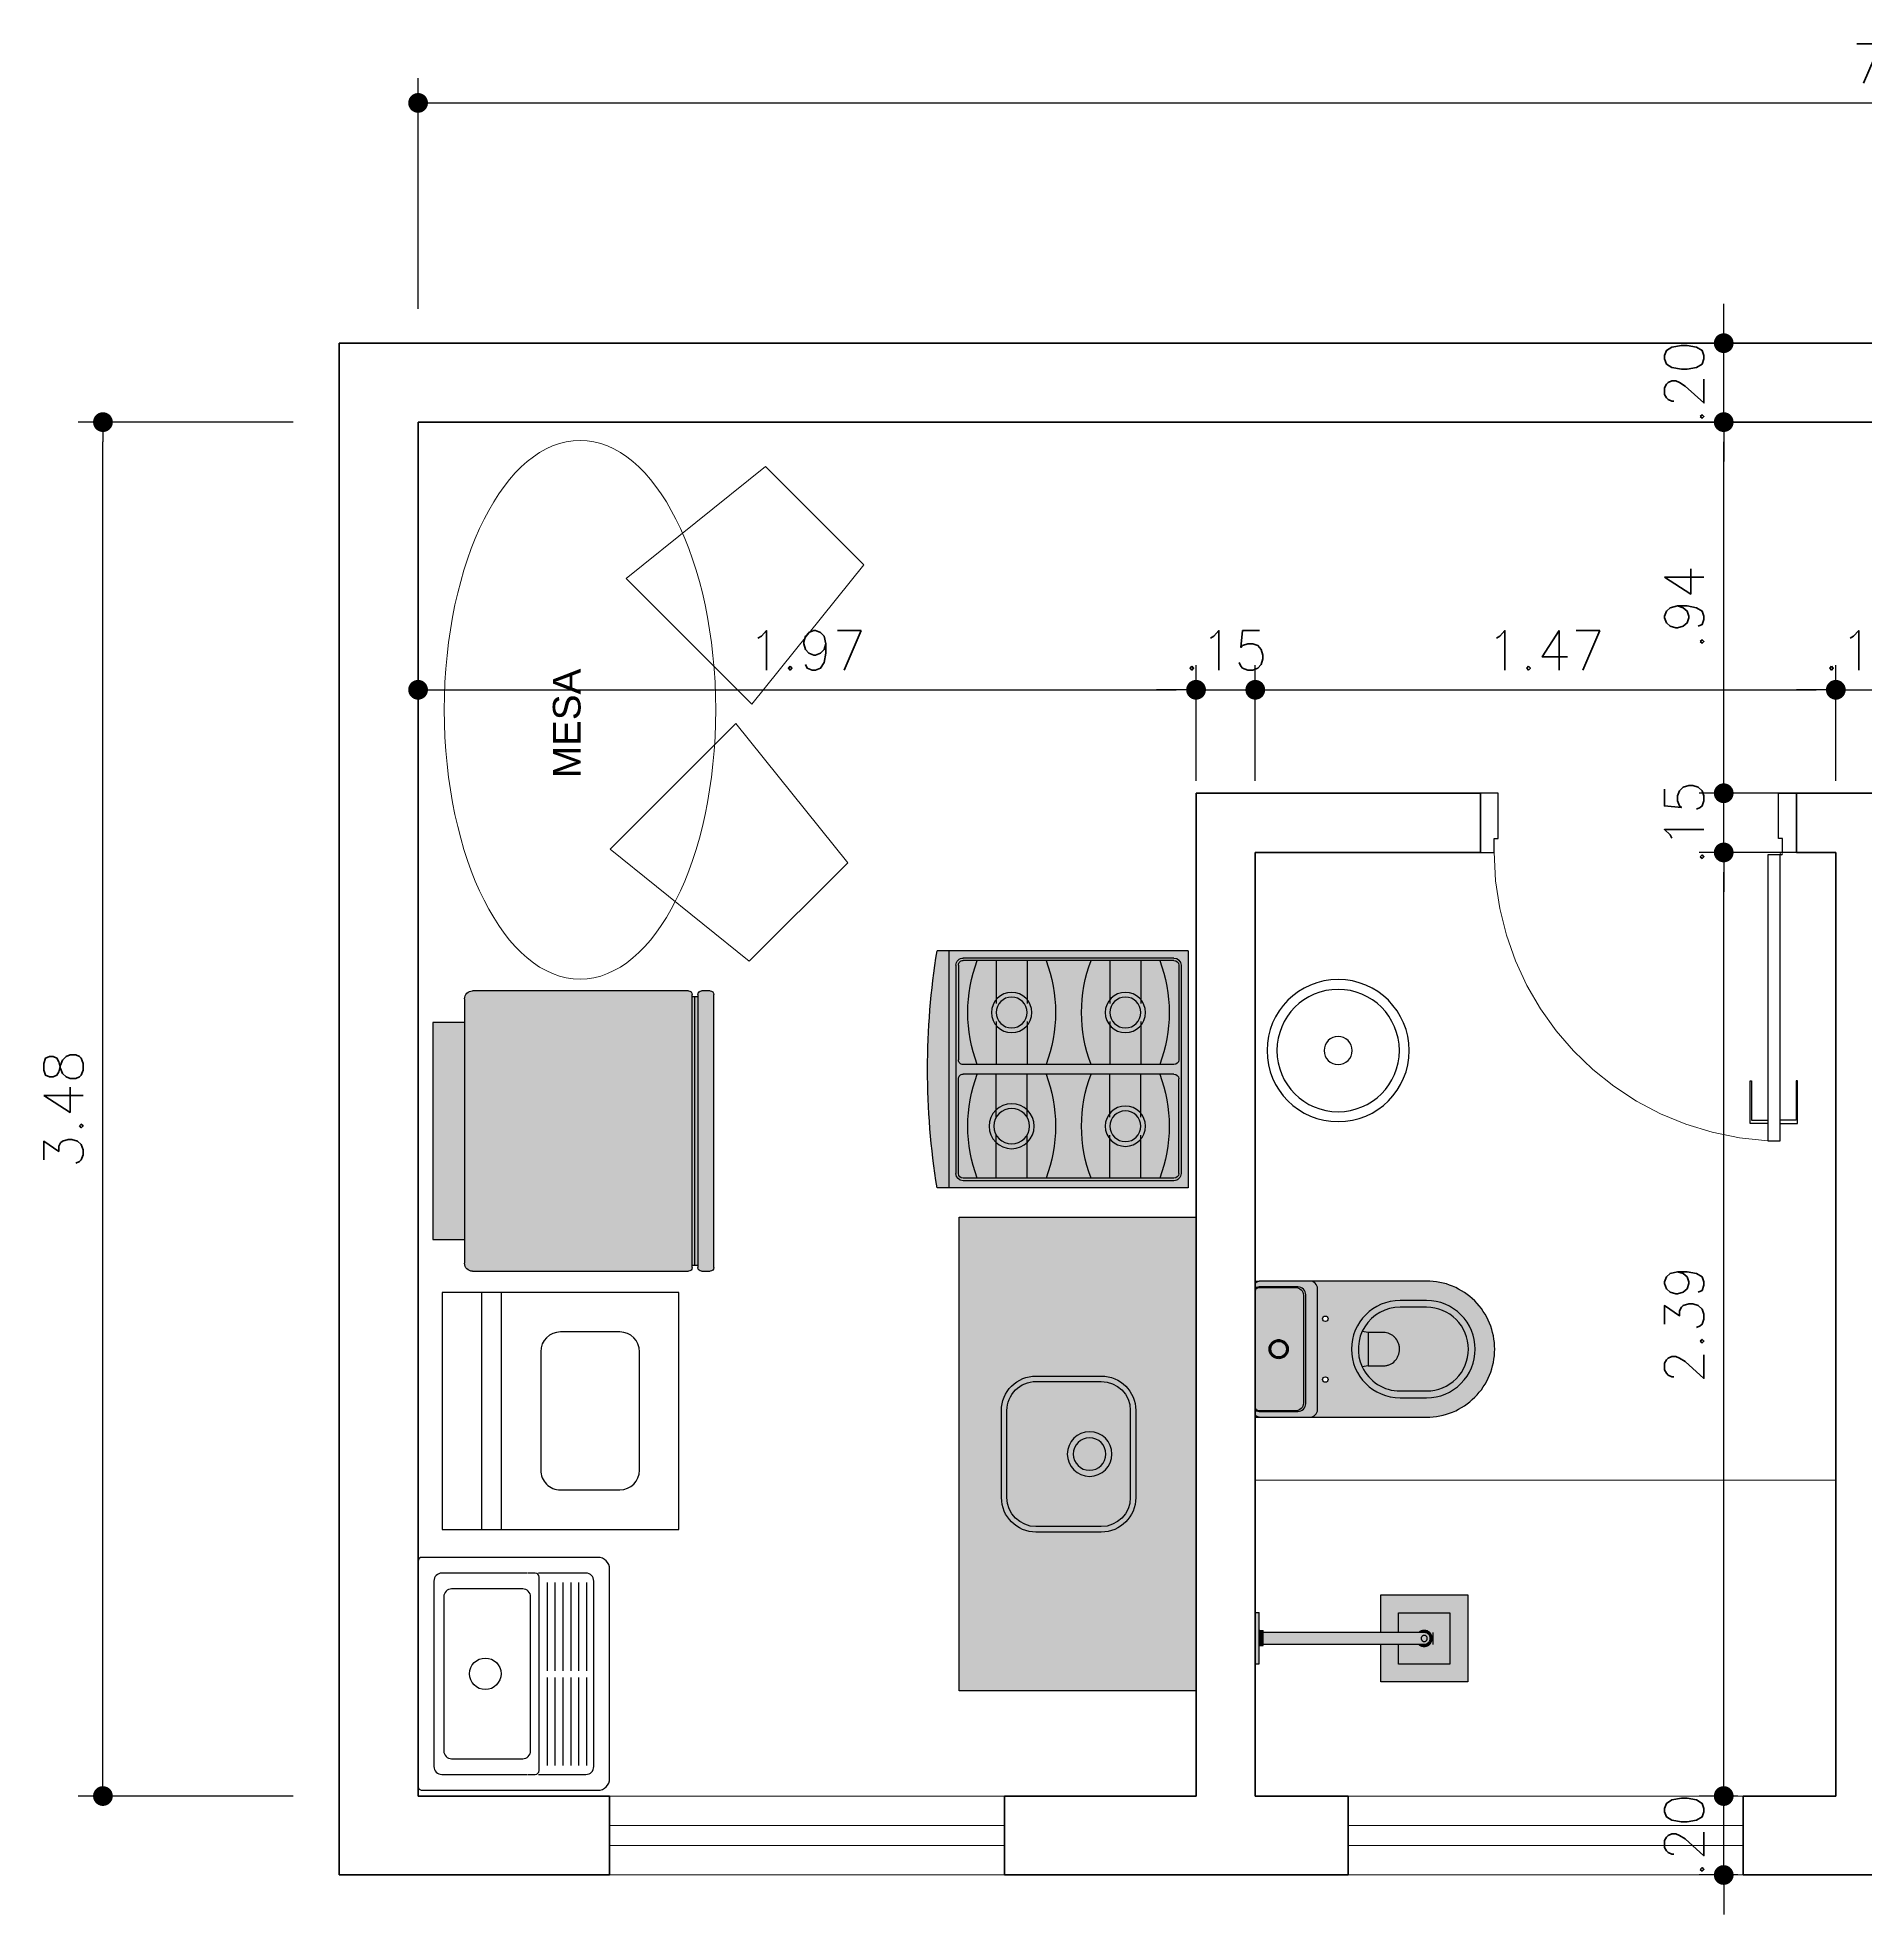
# Model space of a CAD drawing. Header units: millimetres. Extents: x -4763 to 645, y -25 to 217.
# Drawn here: x 47.031 to 51.66, y 49.26 to 54.014 of the extents above; entities that cross this region are included whole.
import ezdxf

# ---------------------------------------------------------------- set-up
doc = ezdxf.new("R2010")
doc.units = ezdxf.units.MM
doc.header["$LTSCALE"] = 0.5
doc.header["$PDMODE"] = 3
for name, pattern in [('CACHE', [0.24, 0.12, -0.12]), ('CONTINU', [0]), ('DASHED', [15, 12, -3]), ('HIDDEN2', [4.7625, 3.175, -1.5875])]:
    doc.linetypes.add(name, pattern=pattern)
for name, color, linetype, lineweight in [('A-TRACEJADO', 251, 'HIDDEN2', 18), ('AI-Hatch equip coz', 255, 'Continuous', 0), ('AI-Hatch equip san', 255, 'Continuous', 0), ('Alvenaria-alta', 5, 'Continuous', 50), ('Alvenaria-baixa', 3, 'Continuous', 20), ('ARQ cota externa', 1, 'Continuous', 15), ('ARQ Esquadria 2', 2, 'Continuous', 20), ('ARQ Mobiliario', 34, 'Continuous', 13)]:
    doc.layers.add(name, color=color, linetype=linetype, lineweight=lineweight)
for name, color, linetype in [('AI-Equip coz', 1, 'Continuous'), ('AI-Equip san', 1, 'Continuous'), ('AI-Hatch mob', 254, 'Continuous'), ('DETALHE', 2, 'Continuous'), ('PENA1', 1, 'Continuous')]:
    doc.layers.add(name, color=color, linetype=linetype)
doc.styles.add('arial 7', font='arial.ttf', dxfattribs={"height": 0.07})
doc.styles.add('RS50', font='romans.shx', dxfattribs={"height": 0.1})
doc.dimstyles.new('Cota 50', dxfattribs={"dimscale": 0.05, "dimtxt": 0.1, "dimasz": 1, "dimexe": 1.25, "dimexo": 0.625, "dimgap": 1, "dimtad": 1, "dimzin": 4, "dimdsep": 46, "dimtxsty": 'RS50', "dimblk": 'DOT', "dimcen": 0.1, "dimclrd": 256, "dimclre": 256, "dimclrt": 256, "dimadec": 0, "dimazin": 0, "dimtfac": 1, "dimtix": 1, "dimtmove": 0, "dimatfit": 3, "dimldrblk": 'DOT', "dimfxl": 1.25, "dimarcsym": 0})

# ---------------------------------------------------------------- blocks, each defined once
blk = doc.blocks.new('_Dot')
at = {"color": 0, "linetype": 'ByBlock', "lineweight": -2}
blk.add_line((-0.5, 0), (-1, 0), dxfattribs=at)
at = {"color": 0, "linetype": 'ByBlock', "const_width": 0.5}
blk.add_lwpolyline([(-0.25, 0, 1), (0.25, 0, 1)], format="xyb", close=True, dxfattribs=at)
blk = doc.blocks.new('*D278')
at = {"layer": 'ARQ cota externa', "lineweight": -2, "transparency": 16777216}
for p, q in [((47.6778, 53.0395), (47.134, 53.0395)), ((47.1965, 49.6095), (47.1965, 52.9895)), ((47.6778, 49.5595), (47.134, 49.5595))]:
    blk.add_line(p, q, dxfattribs=at)
at = {"layer": 'DEFPOINTS', "color": 0, "transparency": 16777216}
for p in [(47.1965, 53.0395), (47.709, 53.0395), (47.709, 49.5595)]:
    blk.add_point(p, dxfattribs=at)
at = {"layer": 'ARQ cota externa', "lineweight": -2, "transparency": 16777216, "xscale": 0.05, "yscale": 0.05, "zscale": 0.05}
for p, rotation in [((47.1965, 53.0395), 90), ((47.1965, 49.5595), 270)]:
    blk.add_blockref('_Dot', p, dxfattribs=dict(at, rotation=rotation))
at = {"layer": 'ARQ cota externa', "transparency": 16777216, "insert": (47.0965, 51.2995), "char_height": 0.1, "attachment_point": 5, "rotation": 90, "style": 'RS50'}
blk.add_mtext('3.48', dxfattribs=at)
blk = doc.blocks.new('*D279')
at = {"layer": 'ARQ cota externa', "lineweight": -2, "transparency": 16777216}
for p, q in [((47.9945, 53.3263), (47.9945, 53.9105)), ((55.5545, 53.3263), (55.5545, 53.9105)), ((48.0445, 53.848), (55.5045, 53.848))]:
    blk.add_line(p, q, dxfattribs=at)
at = {"layer": 'DEFPOINTS', "color": 0, "transparency": 16777216}
for p in [(55.5545, 53.848), (47.9945, 53.2951), (55.5545, 53.2951)]:
    blk.add_point(p, dxfattribs=at)
at = {"layer": 'ARQ cota externa', "lineweight": -2, "transparency": 16777216, "xscale": 0.05, "yscale": 0.05, "zscale": 0.05, "rotation": 180}
blk.add_blockref('_Dot', (47.9945, 53.848), dxfattribs=at)
at = {"layer": 'ARQ cota externa', "lineweight": -2, "transparency": 16777216, "xscale": 0.05, "yscale": 0.05, "zscale": 0.05}
blk.add_blockref('_Dot', (55.5545, 53.848), dxfattribs=at)
at = {"layer": 'ARQ cota externa', "transparency": 16777216, "insert": (51.7745, 53.948), "char_height": 0.1, "attachment_point": 5, "style": 'RS50'}
blk.add_mtext('7.56', dxfattribs=at)
blk = doc.blocks.new('*D286')
at = {"layer": 'ARQ cota externa', "lineweight": -2, "transparency": 16777216}
for p, q in [((47.9945, 52.2378), (47.9945, 52.424)), ((49.9645, 52.1308), (49.9645, 52.424)), ((48.0445, 52.3615), (49.9145, 52.3615))]:
    blk.add_line(p, q, dxfattribs=at)
at = {"layer": 'DEFPOINTS', "color": 0, "transparency": 16777216}
for p in [(49.9645, 52.3615), (47.9945, 52.2065), (49.9645, 52.0995)]:
    blk.add_point(p, dxfattribs=at)
at = {"layer": 'ARQ cota externa', "lineweight": -2, "transparency": 16777216, "xscale": 0.05, "yscale": 0.05, "zscale": 0.05, "rotation": 180}
blk.add_blockref('_Dot', (47.9945, 52.3615), dxfattribs=at)
at = {"layer": 'ARQ cota externa', "lineweight": -2, "transparency": 16777216, "xscale": 0.05, "yscale": 0.05, "zscale": 0.05}
blk.add_blockref('_Dot', (49.9645, 52.3615), dxfattribs=at)
at = {"layer": 'ARQ cota externa', "transparency": 16777216, "insert": (48.9795, 52.4615), "char_height": 0.1, "attachment_point": 5, "style": 'RS50'}
blk.add_mtext('1.97', dxfattribs=at)
blk = doc.blocks.new('*D287')
at = {"layer": 'ARQ cota externa', "lineweight": -2, "transparency": 16777216}
for p, q in [((49.9645, 52.1308), (49.9645, 52.424)), ((50.1145, 52.1308), (50.1145, 52.424)), ((49.9145, 52.3615), (49.8645, 52.3615)), ((49.9645, 52.3615), (50.1145, 52.3615)), ((50.1645, 52.3615), (50.2145, 52.3615))]:
    blk.add_line(p, q, dxfattribs=at)
at = {"layer": 'DEFPOINTS', "color": 0, "transparency": 16777216}
for p in [(50.1145, 52.3615), (49.9645, 52.0995), (50.1145, 52.0995)]:
    blk.add_point(p, dxfattribs=at)
at = {"layer": 'ARQ cota externa', "lineweight": -2, "transparency": 16777216, "xscale": 0.05, "yscale": 0.05, "zscale": 0.05}
blk.add_blockref('_Dot', (49.9645, 52.3615), dxfattribs=at)
at = {"layer": 'ARQ cota externa', "lineweight": -2, "transparency": 16777216, "xscale": 0.05, "yscale": 0.05, "zscale": 0.05, "rotation": 180}
blk.add_blockref('_Dot', (50.1145, 52.3615), dxfattribs=at)
at = {"layer": 'ARQ cota externa', "transparency": 16777216, "insert": (50.0395, 52.4615), "char_height": 0.1, "attachment_point": 5, "style": 'RS50'}
blk.add_mtext('.15', dxfattribs=at)
blk = doc.blocks.new('*D280')
at = {"layer": 'ARQ cota externa', "lineweight": -2, "transparency": 16777216}
for p, q in [((50.1145, 52.1308), (50.1145, 52.424)), ((51.5845, 52.1308), (51.5845, 52.424)), ((50.1645, 52.3615), (51.5345, 52.3615))]:
    blk.add_line(p, q, dxfattribs=at)
at = {"layer": 'DEFPOINTS', "color": 0, "transparency": 16777216}
for p in [(51.5845, 52.3615), (50.1145, 52.0995), (51.5845, 52.0995)]:
    blk.add_point(p, dxfattribs=at)
at = {"layer": 'ARQ cota externa', "lineweight": -2, "transparency": 16777216, "xscale": 0.05, "yscale": 0.05, "zscale": 0.05, "rotation": 180}
blk.add_blockref('_Dot', (50.1145, 52.3615), dxfattribs=at)
at = {"layer": 'ARQ cota externa', "lineweight": -2, "transparency": 16777216, "xscale": 0.05, "yscale": 0.05, "zscale": 0.05}
blk.add_blockref('_Dot', (51.5845, 52.3615), dxfattribs=at)
at = {"layer": 'ARQ cota externa', "transparency": 16777216, "insert": (50.8495, 52.4615), "char_height": 0.1, "attachment_point": 5, "style": 'RS50'}
blk.add_mtext('1.47', dxfattribs=at)
blk = doc.blocks.new('*D288')
at = {"layer": 'ARQ cota externa', "lineweight": -2, "transparency": 16777216}
for p, q in [((51.5845, 52.1308), (51.5845, 52.424)), ((51.7345, 52.1308), (51.7345, 52.424)), ((51.5345, 52.3615), (51.4845, 52.3615)), ((51.5845, 52.3615), (51.7345, 52.3615)), ((51.7845, 52.3615), (51.8345, 52.3615))]:
    blk.add_line(p, q, dxfattribs=at)
at = {"layer": 'DEFPOINTS', "color": 0, "transparency": 16777216}
for p in [(51.7345, 52.3615), (51.5845, 52.0995), (51.7345, 52.0995)]:
    blk.add_point(p, dxfattribs=at)
at = {"layer": 'ARQ cota externa', "lineweight": -2, "transparency": 16777216, "xscale": 0.05, "yscale": 0.05, "zscale": 0.05}
blk.add_blockref('_Dot', (51.5845, 52.3615), dxfattribs=at)
at = {"layer": 'ARQ cota externa', "lineweight": -2, "transparency": 16777216, "xscale": 0.05, "yscale": 0.05, "zscale": 0.05, "rotation": 180}
blk.add_blockref('_Dot', (51.7345, 52.3615), dxfattribs=at)
at = {"layer": 'ARQ cota externa', "transparency": 16777216, "insert": (51.6595, 52.4615), "char_height": 0.1, "attachment_point": 5, "style": 'RS50'}
blk.add_mtext('.15', dxfattribs=at)
blk = doc.blocks.new('*D281')
at = {"layer": 'ARQ cota externa', "lineweight": -2, "transparency": 16777216}
for p, q in [((51.3006, 49.6095), (51.3006, 49.6595)), ((51.3361, 49.5595), (51.2381, 49.5595)), ((51.3006, 49.3595), (51.3006, 49.5595)), ((51.3361, 49.3595), (51.2381, 49.3595)), ((51.3006, 49.3095), (51.3006, 49.2595))]:
    blk.add_line(p, q, dxfattribs=at)
at = {"layer": 'DEFPOINTS', "color": 0, "transparency": 16777216}
for p in [(51.3006, 49.5595), (51.3674, 49.5595), (51.3674, 49.3595)]:
    blk.add_point(p, dxfattribs=at)
at = {"layer": 'ARQ cota externa', "lineweight": -2, "transparency": 16777216, "xscale": 0.05, "yscale": 0.05, "zscale": 0.05}
for p, rotation in [((51.3006, 49.5595), 270), ((51.3006, 49.3595), 90)]:
    blk.add_blockref('_Dot', p, dxfattribs=dict(at, rotation=rotation))
at = {"layer": 'ARQ cota externa', "transparency": 16777216, "insert": (51.2006, 49.4595), "char_height": 0.1, "attachment_point": 5, "rotation": 90, "style": 'RS50'}
blk.add_mtext('.20', dxfattribs=at)
blk = doc.blocks.new('*D282')
at = {"layer": 'ARQ cota externa', "lineweight": -2, "transparency": 16777216}
for p, q in [((51.5533, 51.9495), (51.2381, 51.9495)), ((51.3006, 49.6095), (51.3006, 51.8995)), ((51.3361, 49.5595), (51.2381, 49.5595))]:
    blk.add_line(p, q, dxfattribs=at)
at = {"layer": 'DEFPOINTS', "color": 0, "transparency": 16777216}
for p in [(51.3006, 51.9495), (51.5845, 51.9495), (51.3674, 49.5595)]:
    blk.add_point(p, dxfattribs=at)
at = {"layer": 'ARQ cota externa', "lineweight": -2, "transparency": 16777216, "xscale": 0.05, "yscale": 0.05, "zscale": 0.05}
for p, rotation in [((51.3006, 51.9495), 90), ((51.3006, 49.5595), 270)]:
    blk.add_blockref('_Dot', p, dxfattribs=dict(at, rotation=rotation))
at = {"layer": 'ARQ cota externa', "transparency": 16777216, "insert": (51.2006, 50.7545), "char_height": 0.1, "attachment_point": 5, "rotation": 90, "style": 'RS50'}
blk.add_mtext('2.39', dxfattribs=at)
blk = doc.blocks.new('*D283')
at = {"layer": 'ARQ cota externa', "lineweight": -2, "transparency": 16777216}
for p, q in [((51.3006, 52.1495), (51.3006, 52.1995)), ((51.5533, 52.0995), (51.2381, 52.0995)), ((51.3006, 51.9495), (51.3006, 52.0995)), ((51.5533, 51.9495), (51.2381, 51.9495)), ((51.3006, 51.8995), (51.3006, 51.8495))]:
    blk.add_line(p, q, dxfattribs=at)
at = {"layer": 'DEFPOINTS', "color": 0, "transparency": 16777216}
for p in [(51.3006, 52.0995), (51.5845, 52.0995), (51.5845, 51.9495)]:
    blk.add_point(p, dxfattribs=at)
at = {"layer": 'ARQ cota externa', "lineweight": -2, "transparency": 16777216, "xscale": 0.05, "yscale": 0.05, "zscale": 0.05}
for p, rotation in [((51.3006, 52.0995), 270), ((51.3006, 51.9495), 90)]:
    blk.add_blockref('_Dot', p, dxfattribs=dict(at, rotation=rotation))
at = {"layer": 'ARQ cota externa', "transparency": 16777216, "insert": (51.2006, 52.0245), "char_height": 0.1, "attachment_point": 5, "rotation": 90, "style": 'RS50'}
blk.add_mtext('.15', dxfattribs=at)
blk = doc.blocks.new('*D284')
at = {"layer": 'ARQ cota externa', "lineweight": -2, "transparency": 16777216}
for p, q in [((51.2693, 53.0395), (51.2381, 53.0395)), ((51.3006, 52.1495), (51.3006, 52.9895)), ((51.5533, 52.0995), (51.2381, 52.0995))]:
    blk.add_line(p, q, dxfattribs=at)
at = {"layer": 'DEFPOINTS', "color": 0, "transparency": 16777216}
for p in [(51.3006, 53.0395), (51.3006, 53.0395), (51.5845, 52.0995)]:
    blk.add_point(p, dxfattribs=at)
at = {"layer": 'ARQ cota externa', "lineweight": -2, "transparency": 16777216, "xscale": 0.05, "yscale": 0.05, "zscale": 0.05}
for p, rotation in [((51.3006, 53.0395), 90), ((51.3006, 52.0995), 270)]:
    blk.add_blockref('_Dot', p, dxfattribs=dict(at, rotation=rotation))
at = {"layer": 'ARQ cota externa', "transparency": 16777216, "insert": (51.2006, 52.5695), "char_height": 0.1, "attachment_point": 5, "rotation": 90, "style": 'RS50'}
blk.add_mtext('.94', dxfattribs=at)
blk = doc.blocks.new('*D285')
at = {"layer": 'ARQ cota externa', "lineweight": -2, "transparency": 16777216}
for p, q in [((51.3006, 53.2895), (51.3006, 53.3395)), ((51.2693, 53.2395), (51.2381, 53.2395)), ((51.3006, 53.0395), (51.3006, 53.2395)), ((51.2693, 53.0395), (51.2381, 53.0395)), ((51.3006, 52.9895), (51.3006, 52.9395))]:
    blk.add_line(p, q, dxfattribs=at)
at = {"layer": 'DEFPOINTS', "color": 0, "transparency": 16777216}
for p in [(51.3006, 53.2395), (51.3006, 53.2395), (51.3006, 53.0395)]:
    blk.add_point(p, dxfattribs=at)
at = {"layer": 'ARQ cota externa', "lineweight": -2, "transparency": 16777216, "xscale": 0.05, "yscale": 0.05, "zscale": 0.05}
for p, rotation in [((51.3006, 53.2395), 270), ((51.3006, 53.0395), 90)]:
    blk.add_blockref('_Dot', p, dxfattribs=dict(at, rotation=rotation))
at = {"layer": 'ARQ cota externa', "transparency": 16777216, "insert": (51.2006, 53.1395), "char_height": 0.1, "attachment_point": 5, "rotation": 90, "style": 'RS50'}
blk.add_mtext('.20', dxfattribs=at)
blk = doc.blocks.new('P70')
at = {"layer": 'A-TRACEJADO'}
blk.add_arc((-0.149, -0.0328), 0.7322, 183.0662, 269.9559, dxfattribs=at)
at = {"layer": 'DETALHE', "color": 1}
for points in [[(-0.8365, -0.0415), (-0.8365, 0.0027), (-0.7284, 0.0027), (-0.7284, -0.0006), (-0.8285, -0.0006), (-0.8285, -0.0415)], [(-0.8365, -0.0724), (-0.8365, -0.1166), (-0.7284, -0.1166), (-0.7284, -0.1133), (-0.8285, -0.1133), (-0.8285, -0.0724)]]:
    blk.add_lwpolyline(points, close=True, dxfattribs=at)
at = {"layer": 'DETALHE', "color": 2}
for points in [[(-0.15, 0), (-0.15, -0.035), (-0.115, -0.035), (-0.115, -0.045), (0, -0.045), (0, 0)], [(-0.15, -0.8), (-0.15, -0.765), (-0.115, -0.765), (-0.115, -0.755), (0, -0.755), (0, -0.8)]]:
    blk.add_lwpolyline(points, close=True, dxfattribs=at)
blk.add_lwpolyline([(-0.8802, -0.0719), (-0.8802, -0.0411), (-0.1558, -0.0411), (-0.1558, -0.0719), (-0.8802, -0.0719)], dxfattribs=at)
blk.add_circle((-0.1531, -0.0379), 0.00326, dxfattribs=at)
blk = doc.blocks.new('tanq')
at = {"layer": 'PENA1'}
for p, q in [((0.265, 0.485), (-0.265, 0.485)), ((-0.295, 0.455), (-0.295, 0.01)), ((0.235, 0.445), (-0.235, 0.445)), ((0.295, 0.01), (0.295, 0.455)), ((-0.255, 0.425), (-0.255, 0.305)), ((-0.231, 0.4265), (-0.0075, 0.4265)), ((-0.231, 0.4065), (-0.0075, 0.4065)), ((-0.231, 0.3865), (-0.0075, 0.3865)), ((0.009, 0.4265), (0.2325, 0.4265)), ((0.009, 0.4065), (0.2325, 0.4065)), ((0.009, 0.3865), (0.2325, 0.3865)), ((0.255, 0.305), (0.255, 0.425)), ((-0.231, 0.3665), (-0.0075, 0.3665)), ((-0.231, 0.3465), (-0.0075, 0.3465)), ((0.009, 0.3665), (0.2325, 0.3665)), ((0.009, 0.3465), (0.2325, 0.3465)), ((-0.255, 0.2965), (-0.255, 0.2784)), ((-0.231, 0.3065), (-0.245, 0.3065)), ((-0.231, 0.3265), (-0.0075, 0.3265)), ((0.2325, 0.3065), (-0.231, 0.3065)), ((0.009, 0.3265), (0.2325, 0.3265)), ((0.245, 0.3065), (0.2325, 0.3065)), ((0.255, 0.2784), (0.255, 0.2965)), ((-0.255, 0.2769), (-0.255, 0.06)), ((-0.215, 0.265), (-0.215, 0.085)), ((0.195, 0.285), (-0.195, 0.285)), ((0.215, 0.085), (0.215, 0.265)), ((0.255, 0.06), (0.255, 0.2769)), ((-0.195, 0.065), (0.195, 0.065)), ((-0.285, 0), (0.285, 0)), ((-0.235, 0.04), (0.235, 0.04))]:
    blk.add_line(p, q, dxfattribs=at)
blk.add_circle((0, 0.17), 0.04, dxfattribs=at)
for centre, radius, start, end in [((-0.265, 0.455), 0.03, 90, 180), ((0.265, 0.455), 0.03, 360, 90), ((-0.235, 0.425), 0.02, 90, 180), ((0.235, 0.425), 0.02, 0, 90), ((-0.245, 0.2965), 0.01, 90, 180), ((0.245, 0.2965), 0.01, 360, 90), ((-0.195, 0.265), 0.02, 90, 180), ((0.195, 0.265), 0.02, 0, 90), ((-0.235, 0.06), 0.02, 180, 270), ((-0.195, 0.085), 0.02, 180, 270), ((0.195, 0.085), 0.02, 270, 360), ((0.235, 0.06), 0.02, 270, 360), ((-0.285, 0.01), 0.01, 180, 270), ((0.285, 0.01), 0.01, 270, 0)]:
    blk.add_arc(centre, radius, start, end, dxfattribs=at)
blk = doc.blocks.new('lavardora')
at = {"layer": 'PENA1'}
for p, q in [((-0.3, 0.6), (-0.3, 0)), ((0.3, 0.6), (-0.3, 0.6)), ((0.3, 0), (0.3, 0.6)), ((0.15, 0.5), (-0.15, 0.5)), ((-0.2, 0.45), (-0.2, 0.3)), ((0.2, 0.3), (0.2, 0.45)), ((-0.15, 0.25), (0.15, 0.25)), ((-0.3, 0.15), (0.3, 0.15)), ((-0.3, 0.1), (0.3, 0.1)), ((-0.3, 0), (0.3, 0))]:
    blk.add_line(p, q, dxfattribs=at)
for centre, start, end in [((-0.15, 0.45), 90, 180), ((0.15, 0.45), 0, 90), ((-0.15, 0.3), 180, 270), ((0.15, 0.3), 270, 0)]:
    blk.add_arc(centre, 0.05, start, end, dxfattribs=at)
blk = doc.blocks.new('REFRIGERADOR LUM G 0.710X0.711')
at = {"layer": 'AI-Hatch equip coz', "ltscale": 3}
h = blk.add_hatch(color=255, dxfattribs=at)
h.paths.add_polyline_path([(0.275, 0), (-0.275, 0), (-0.275, -0.08), (0.275, -0.08)])
h.paths.add_polyline_path([(0.355, -0.1, 0.414214), (0.335, -0.08), (-0.335, -0.08, 0.414214), (-0.355, -0.1), (-0.355, -0.647, 0.414214), (-0.346, -0.656), (0.346, -0.656, 0.414214), (0.355, -0.647)])
h.paths.add_polyline_path([(0.355, -0.68, 0.414214), (0.346, -0.671), (-0.346, -0.671, 0.414214), (-0.355, -0.68), (-0.355, -0.702, 0.414214), (-0.346, -0.711), (0.346, -0.711, 0.414214), (0.355, -0.702)])
h.paths.add_polyline_path([(0.34, -0.6632), (-0.34, -0.6632), (-0.34, -0.671), (0.34, -0.671)])
h.paths.add_polyline_path([(0.34, -0.656), (-0.34, -0.656), (-0.34, -0.6632), (0.34, -0.6632)])
for p, q in [((-0.275, 0), (0.275, 0)), ((-0.275, -0.08), (-0.275, 0)), ((0.275, 0), (0.275, -0.08)), ((-0.335, -0.08), (0.335, -0.08)), ((-0.355, -0.647), (-0.355, -0.1)), ((0.355, -0.1), (0.355, -0.647)), ((0.346, -0.656), (-0.346, -0.656)), ((-0.34, -0.671), (-0.34, -0.656)), ((0.34, -0.6632), (-0.34, -0.6632)), ((0.34, -0.656), (0.34, -0.671)), ((-0.355, -0.702), (-0.355, -0.68)), ((-0.346, -0.671), (0.346, -0.671)), ((0.346, -0.711), (-0.346, -0.711)), ((0.355, -0.68), (0.355, -0.702))]:
    blk.add_line(p, q)
for centre, radius, start, end in [((-0.335, -0.1), 0.02, 90, 180), ((0.335, -0.1), 0.02, 360, 90), ((-0.346, -0.647), 0.009, 180, 270), ((0.346, -0.647), 0.009, 270, 0), ((-0.346, -0.68), 0.009, 90, 180), ((-0.346, -0.702), 0.009, 180, 270), ((0.346, -0.68), 0.009, 0, 90), ((0.346, -0.702), 0.009, 270, 0)]:
    blk.add_arc(centre, radius, start, end)
blk = doc.blocks.new('Fogão 03')
at = {"layer": 'AI-Hatch equip coz', "lineweight": 0}
for points in [[(0.156, 0.159), (-0.444, 0.159), (-0.444, -0.447), (0.156, -0.447)], [(0.156, -0.447), (-0.444, -0.447), (-0.444, -0.477, 0.08), (0.156, -0.477)]]:
    blk.add_hatch(color=255, dxfattribs=at).paths.add_polyline_path(points)
for p, q in [((0.156, 0.159), (-0.444, 0.159)), ((-0.444, 0.159), (-0.444, -0.477)), ((0.156, 0.159), (0.156, -0.477)), ((-0.426, 0.123), (-0.426, -0.411)), ((-0.42, 0.123), (-0.42, -0.411)), ((0.12, 0.141), (-0.408, 0.141)), ((-0.408, 0.135), (-0.168, 0.135)), ((-0.156, 0.123), (-0.156, -0.411)), ((-0.132, 0.123), (-0.132, -0.411)), ((0.12, 0.135), (-0.12, 0.135)), ((0.132, 0.123), (0.132, -0.411)), ((0.138, 0.123), (0.138, -0.411)), ((-0.42, 0.039), (-0.3104, 0.039)), ((-0.2655, 0.039), (-0.156, 0.039)), ((-0.0224, 0.039), (-0.132, 0.039)), ((0.132, 0.039), (0.0224, 0.039)), ((-0.42, -0.039), (-0.3104, -0.039)), ((-0.2655, -0.039), (-0.156, -0.039)), ((-0.0224, -0.039), (-0.132, -0.039)), ((0.132, -0.039), (0.0224, -0.039)), ((-0.42, -0.249), (-0.3104, -0.249)), ((-0.2655, -0.249), (-0.156, -0.249)), ((-0.0224, -0.249), (-0.132, -0.249)), ((0.132, -0.249), (0.0224, -0.249)), ((-0.42, -0.327), (-0.3104, -0.327)), ((-0.2655, -0.327), (-0.156, -0.327)), ((-0.0224, -0.327), (-0.132, -0.327)), ((0.132, -0.327), (0.0224, -0.327)), ((-0.408, -0.423), (-0.168, -0.423)), ((0.12, -0.423), (-0.12, -0.423)), ((0.156, -0.447), (-0.444, -0.447)), ((0.12, -0.429), (-0.408, -0.429))]:
    blk.add_line(p, q)
for centre, radius in [((-0.288, 0), 0.051), ((0, 0), 0.051), ((-0.288, 0), 0.039), ((0, 0), 0.039), ((-0.288, -0.288), 0.057), ((0, -0.288), 0.051), ((-0.288, -0.288), 0.045), ((0, -0.288), 0.039)]:
    blk.add_circle(centre, radius)
for centre, radius, start, end in [((-0.408, 0.123), 0.018, 89.9994, 180), ((-0.408, 0.123), 0.012, 90, 180), ((-0.288, -0.264), 0.375, 69.3903, 110.6097), ((-0.168, 0.123), 0.012, 0, 90), ((-0.12, 0.123), 0.012, 90, 180), ((0, -0.264), 0.375, 69.3903, 110.6097), ((0.12, 0.123), 0.018, 0, 90), ((0.12, 0.123), 0.012, 0, 90), ((-0.288, 0.264), 0.375, 249.3903, 290.6097), ((0, 0.264), 0.375, 249.3903, 290.6097), ((-0.288, -0.552), 0.375, 69.3903, 110.6097), ((0, -0.552), 0.375, 69.3903, 110.6097), ((-0.288, -0.024), 0.375, 249.3903, 290.6097), ((0, -0.024), 0.375, 249.3903, 290.6097), ((-0.408, -0.411), 0.018, 180, 270), ((-0.408, -0.411), 0.012, 180, 270), ((-0.168, -0.411), 0.012, 269.9991, 0), ((-0.12, -0.411), 0.012, 180, 270.0011), ((0.12, -0.411), 0.018, 270, 0), ((0.12, -0.411), 0.012, 270, 0), ((-0.144, 1.386), 1.887, 260.8522, 279.1478)]:
    blk.add_arc(centre, radius, start, end)
blk = doc.blocks.new('*U62')
at = {"layer": 'AI-Hatch mob', "true_color": 0xede8c4}
blk.add_hatch(color=254, dxfattribs=at).paths.add_polyline_path([(0, 1.2), (0, 0), (0.6, 0), (0.6, 1.2)])
blk.add_lwpolyline([(0, 1.2), (0, 0), (0.6, 0), (0.6, 1.2)], close=True)
blk = doc.blocks.new('CUBA RETANGULAR TRAMONTINA LINHA PRIME 94020207 PLANTA')
at = {"layer": 'AI-Hatch equip coz'}
h = blk.add_hatch(color=256, dxfattribs=at)
h.dxf.hatch_style = 2
h.paths.add_polyline_path([(0.1103, 0), (-0.1103, 0, 0.414214), (-0.1976, -0.0873), (-0.1976, -0.2527, 0.414214), (-0.1103, -0.34), (0.1103, -0.34, 0.414214), (0.1976, -0.2527), (0.1976, -0.0873, 0.414214)])
h.paths.add_polyline_path([(-0.1103, -0.0138, 0.414214), (-0.1838, -0.0873), (-0.1838, -0.2527, 0.414214), (-0.1103, -0.3262), (0.1103, -0.3262, 0.414214), (0.1838, -0.2527), (0.1838, -0.0873, 0.414214), (0.1103, -0.0138)], flags=16)
h.paths.add_polyline_path([(0.0565, -0.1169, -1), (-0.0565, -0.1169, -1)], flags=0)
h.paths.add_polyline_path([(0.0412, -0.1169, -1), (-0.0412, -0.1169, -1)], flags=0)
for p, q in [((0.1103, 0), (-0.1103, 0)), ((0.1103, -0.0138), (-0.1103, -0.0138)), ((-0.1976, -0.0873), (-0.1976, -0.2527)), ((-0.1838, -0.0873), (-0.1838, -0.2527)), ((0.1838, -0.2527), (0.1838, -0.0873)), ((0.1976, -0.2527), (0.1976, -0.0873)), ((-0.1103, -0.3262), (0.1103, -0.3262)), ((-0.1103, -0.34), (0.1103, -0.34))]:
    blk.add_line(p, q)
for radius in [0.0565, 0.0412]:
    blk.add_circle((0, -0.1169), radius)
for centre, radius, start, end in [((-0.1103, -0.0873), 0.0873, 90, 180), ((0.1103, -0.0873), 0.0873, 0, 90), ((-0.1103, -0.0873), 0.0735, 90, 180), ((0.1103, -0.0873), 0.0735, 0, 90), ((-0.1103, -0.2527), 0.0873, 180, 270), ((-0.1103, -0.2527), 0.0735, 180, 270), ((0.1103, -0.2527), 0.0873, 270, 0), ((0.1103, -0.2527), 0.0735, 270, 0)]:
    blk.add_arc(centre, radius, start, end)
blk = doc.blocks.new('BACIA CX ACOPLADA LINK CP230 - PLANTA')
at = {"layer": 'AI-Hatch equip san'}
h = blk.add_hatch(color=256, dxfattribs=at)
h.paths.add_polyline_path([(-0.1463, 0, 0.414214), (-0.1562, -0.0099), (-0.1562, -0.1021, 0.414214), (-0.1365, -0.1218), (0.1365, -0.1218, 0.414214), (0.1562, -0.1021), (0.1562, -0.0099, 0.414214), (0.1463, 0)], flags=17)
h.paths.add_polyline_path([(0, -0.035, -1), (0, -0.0833, -1)], flags=16)
h.paths.add_polyline_path([(0, -0.0394, -1), (0, -0.0789, -1)], flags=0)
h.paths.add_polyline_path([(-0.1725, -0.0099), (-0.1725, -0.4337, 0.414214), (0, -0.6062, 0.414214), (0.1725, -0.4337), (0.1725, 0), (0.1626, 0), (0.1562, 0), (0.1562, -0.0048, -0.135287), (0.1576, -0.0099), (0.1576, -0.108, -0.414214), (0.1378, -0.1277), (-0.1378, -0.1277, -0.414214), (-0.1576, -0.108), (-0.1576, -0.0099, -0.135287), (-0.1562, -0.0048), (-0.1562, 0), (-0.1626, 0, 0.414214)])
h.paths.add_polyline_path([(-0.0769, -0.1705, -1), (-0.0769, -0.1843, -1)], flags=16)
h.paths.add_polyline_path([(0.1232, -0.3667), (0.1232, -0.4337, -0.414214), (0, -0.5569, -0.414214), (-0.1232, -0.4337), (-0.1232, -0.3667, -1)], flags=16)
h.paths.add_polyline_path([(0.0448, -0.2707, -0.291349), (0.106, -0.3667), (0.106, -0.4337, -0.414214), (0, -0.5397, -0.414214), (-0.106, -0.4337), (-0.106, -0.3667, -0.548768)], flags=0)
h.paths.add_polyline_path([(-0.0422, -0.2859), (0.0422, -0.2859), (0.0422, -0.3273), (0.0415, -0.3329), (0.0398, -0.3386), (0.0376, -0.3432), (0.034, -0.349), (0.0287, -0.3546), (0.0236, -0.3584), (0.0182, -0.3613), (0.0131, -0.3632), (0.0062, -0.3649), (-0.0018, -0.3652), (-0.0083, -0.3645), (-0.0146, -0.3628), (-0.0218, -0.3595), (-0.0284, -0.3549), (-0.033, -0.3502), (-0.0367, -0.3451), (-0.04, -0.3382), (-0.0419, -0.3306), (-0.0422, -0.3248)], flags=0)
h.paths.add_polyline_path([(0.0769, -0.1705, -1), (0.0769, -0.1843, -1)], flags=16)
h.paths.add_polyline_path([(-0.0422, -0.2859), (-0.0422, -0.3248), (-0.042, -0.3286), (-0.0415, -0.3325), (-0.0405, -0.3363), (-0.0391, -0.34), (-0.0374, -0.3435), (-0.0364, -0.3452), (-0.0353, -0.3469), (-0.0342, -0.3485), (-0.0329, -0.3501), (-0.0316, -0.3516), (-0.0302, -0.3531), (-0.0299, -0.3533), (-0.0268, -0.356), (-0.0235, -0.3583), (-0.02, -0.3604), (-0.0162, -0.3621), (-0.0123, -0.3634), (-0.0103, -0.3639), (-0.0083, -0.3644), (-0.0062, -0.3647), (-0.0041, -0.365), (0, -0.3652), (0.0042, -0.365), (0.0083, -0.3644), (0.0123, -0.3634), (0.0143, -0.3628), (0.0162, -0.3621), (0.0181, -0.3613), (0.02, -0.3604), (0.0218, -0.3594), (0.0235, -0.3583), (0.0252, -0.3572), (0.0269, -0.3559), (0.0299, -0.3533), (0.0326, -0.3504), (0.0351, -0.3473), (0.0372, -0.3439), (0.0381, -0.3422), (0.039, -0.3404), (0.0397, -0.3385), (0.0404, -0.3367), (0.0409, -0.3348), (0.0414, -0.3329), (0.0417, -0.331), (0.042, -0.329), (0.0422, -0.3271), (0.0422, -0.3251), (0.0422, -0.3248), (0.0422, -0.2859)], flags=0)
for points in [[(-0.1365, -0.1218, -0.414214), (-0.1562, -0.1021), (-0.1562, -0.0099, -0.414214), (-0.1463, 0), (-0.1477, 0, 0.414214), (-0.1576, -0.0099), (-0.1576, -0.108, 0.414214), (-0.1378, -0.1277), (0.1378, -0.1277, 0.414214), (0.1576, -0.108), (0.1576, -0.0099, 0.414214), (0.1477, 0), (0.1463, 0, -0.414214), (0.1562, -0.0099), (0.1562, -0.1021, -0.414214), (0.1365, -0.1218)], [(-0.1232, -0.3667, -1), (0.1232, -0.3667), (0.1232, -0.4337, -0.414214), (0, -0.5569, -0.414214), (-0.1232, -0.4337)]]:
    blk.add_hatch(color=256, dxfattribs=at).paths.add_polyline_path(points)
h = blk.add_hatch(color=256, dxfattribs=at)
h.paths.add_polyline_path([(0, -0.0833, 1), (0, -0.035, 1)])
h.paths.add_polyline_path([(0, -0.0789, -1), (0, -0.0394, -1)], flags=16)
at = {"ltscale": 0.05}
blk.add_lwpolyline([(-0.1626, 0), (-0.1725, 0), (-0.1725, -0.0099)], dxfattribs=at)
for points in [[(0.1725, -0.0099, 0.414214), (0.1626, 0), (0.1725, 0), (0.1725, -0.4337, -0.414214), (0, -0.6062, -0.414214), (-0.1725, -0.4337), (-0.1725, -0.0099)], [(-0.1463, 0, 0.414214), (-0.1562, -0.0099), (-0.1562, -0.1021, 0.414214), (-0.1365, -0.1218), (0.1365, -0.1218, 0.414214), (0.1562, -0.1021), (0.1562, -0.0099, 0.414214), (0.1463, 0)], [(-0.1626, 0, 0.414214), (-0.1725, -0.0099)], [(0.1725, -0.138, -0.414214), (0.1528, -0.1577), (-0.1528, -0.1577, -0.414214), (-0.1725, -0.138)]]:
    blk.add_lwpolyline(points, format="xyb")
blk.add_lwpolyline([(-0.1626, 0), (0.1626, 0), (0.1562, 0), (0.1562, -0.0049)])
at = {"linetype": 'DASHED', "ltscale": 0.025}
blk.add_lwpolyline([(-0.1562, -0.0049), (-0.1562, 0), (-0.1626, 0)], dxfattribs=at)
at = {"ltscale": 0.497717}
blk.add_lwpolyline([(0.1477, 0, -0.414214), (0.1576, -0.0099), (0.1576, -0.108, -0.414214), (0.1378, -0.1277), (-0.1378, -0.1277, -0.414214), (-0.1576, -0.108), (-0.1576, -0.0099, -0.414214), (-0.1477, 0)], format="xyb", dxfattribs=at)
at = {"linetype": 'DASHED'}
blk.add_lwpolyline([(0, -0.035, 1), (0, -0.0833, 1)], format="xyb", close=True, dxfattribs=at)
for points in [[(0, -0.0394, 1), (0, -0.0789, 1)], [(-0.0769, -0.1705, 1), (-0.0769, -0.1843, 1)], [(0.0769, -0.1705, 1), (0.0769, -0.1843, 1)], [(0.0448, -0.2707, -0.291349), (0.106, -0.3667), (0.106, -0.4337, -0.414214), (0, -0.5397, -0.414214), (-0.106, -0.4337), (-0.106, -0.3667, -0.548768)]]:
    blk.add_lwpolyline(points, format="xyb", close=True)
at = {"ltscale": 0.339985}
blk.add_lwpolyline([(0.1232, -0.3667), (0.1232, -0.4337, -0.414214), (0, -0.5569, -0.414214), (-0.1232, -0.4337), (-0.1232, -0.3667, -1)], format="xyb", close=True, dxfattribs=at)
at = {"ltscale": 0.078146}
blk.add_lwpolyline([(-0.0422, -0.2859), (-0.0448, -0.2707)], dxfattribs=at)
at = {"ltscale": 0.078144}
blk.add_lwpolyline([(0.0422, -0.2859), (0.0448, -0.2707)], dxfattribs=at)
at = {"ltscale": 0.197277}
blk.add_lwpolyline([(0.0422, -0.2859), (0.0422, -0.3248), (0.0422, -0.3251), (0.0422, -0.3271), (0.042, -0.329), (0.0417, -0.331), (0.0414, -0.3329), (0.0409, -0.3348), (0.0404, -0.3367), (0.0397, -0.3385), (0.039, -0.3404), (0.0381, -0.3422), (0.0372, -0.3439), (0.0351, -0.3473), (0.0326, -0.3504), (0.0299, -0.3533), (0.0269, -0.3559), (0.0252, -0.3572), (0.0235, -0.3583), (0.0218, -0.3594), (0.02, -0.3604), (0.0181, -0.3613), (0.0162, -0.3621), (0.0143, -0.3628), (0.0123, -0.3634), (0.0083, -0.3644), (0.0042, -0.365), (0, -0.3652), (-0.0041, -0.365), (-0.0062, -0.3647), (-0.0083, -0.3644), (-0.0103, -0.3639), (-0.0123, -0.3634), (-0.0162, -0.3621), (-0.02, -0.3604), (-0.0235, -0.3583), (-0.0268, -0.356), (-0.0299, -0.3533), (-0.0302, -0.3531), (-0.0316, -0.3516), (-0.0329, -0.3501), (-0.0342, -0.3485), (-0.0353, -0.3469), (-0.0364, -0.3452), (-0.0374, -0.3435), (-0.0391, -0.34), (-0.0405, -0.3363), (-0.0415, -0.3325), (-0.042, -0.3286), (-0.0422, -0.3248), (-0.0422, -0.2859)], dxfattribs=at)
at = {"ltscale": 0.214268}
blk.add_lwpolyline([(-0.0422, -0.2859), (0.0422, -0.2859)], dxfattribs=at)
blk = doc.blocks.new('CHUVEIRO QUADRATTA 1992 C CT PL')
at = {"layer": 'AI-Hatch equip san'}
blk.add_hatch(color=256, dxfattribs=at).paths.add_polyline_path([(0.5378, 0.1109), (0.3176, 0.1109), (0.3176, -0.1093), (0.5378, -0.1093)])
at = {"layer": 'AI-Hatch equip san', "ltscale": 3}
blk.add_hatch(color=256, dxfattribs=at).paths.add_polyline_path([(0.01, -0.0205, -0.414214), (0.0115, -0.019), (0.0115, 0.019, -0.414214), (0.01, 0.0205)])
for p, q in [((0, 0.065), (0.01, 0.065)), ((0, 0.065), (0, -0.065)), ((0.01, 0.065), (0.01, -0.065)), ((0.0115, 0.019), (0.0115, -0.019)), ((0.0115, 0.019), (0.02, 0.019)), ((0.02, 0.019), (0.02, -0.019)), ((0.2698, 0.0158), (0.02, 0.0158)), ((0.4286, 0.0158), (0.2698, 0.0158)), ((0.4497, -0.0142), (0.4497, 0.0158)), ((0.0115, -0.019), (0.02, -0.019)), ((0.2698, -0.0142), (0.02, -0.0142)), ((0.4286, -0.0142), (0.2698, -0.0142)), ((0, -0.065), (0.01, -0.065))]:
    blk.add_line(p, q)
at = {"linetype": 'CONTINU'}
for points in [[(0.3176, -0.0142), (0.3176, -0.1093), (0.5378, -0.1093), (0.5378, 0.1109), (0.3176, 0.1109), (0.3176, 0.0158)], [(0.3626, -0.0142), (0.3626, -0.0642), (0.4928, -0.0642), (0.4928, 0.0659), (0.3626, 0.0659), (0.3626, 0.0158)]]:
    blk.add_lwpolyline(points, dxfattribs=at)
at = {"linetype": 'CACHE', "extrusion": (0, 0, -1)}
for points in [[(-0.4138, -0.0142, -0.188867), (-0.4277, -0.0196, -1), (-0.4277, 0.0212, -0.188867), (-0.4138, 0.0158, -0.188867)], [(-0.4168, -0.0142, -0.158247), (-0.4277, -0.0177, -1), (-0.4277, 0.0193, -0.158247), (-0.4168, 0.0158, -0.158247)], [(-0.4207, -0.0142, -0.108843), (-0.4277, -0.0157, -1), (-0.4277, 0.0173, -0.108843), (-0.4207, 0.0158, -0.108843)], [(-0.4268, -0.0142, -0.015104), (-0.4277, -0.0142, -1), (-0.4277, 0.0158, -0.015104), (-0.4268, 0.0158, -0.015104)]]:
    blk.add_lwpolyline(points, format="xyb", dxfattribs=at)
blk.add_lwpolyline([(-0.4277, 0.0086, -1), (-0.4277, -0.0069, -1)], format="xyb", close=True, dxfattribs=at)
for centre, start, end in [((0.0115, 0.0205), 180, 270), ((0.0115, -0.0205), 90, 180)]:
    blk.add_arc(centre, 0.0015, start, end)
at = {"layer": 'AI-Hatch equip san'}
for points in [[(0, 0.065), (0.01, 0.065), (0, -0.065), (0.01, -0.065)], [(0.0115, 0.019), (0.02, 0.019), (0.0115, -0.019), (0.02, -0.019)], [(0.02, 0.0158), (0.02, -0.0142), (0.3176, 0.0158), (0.3176, -0.0142)]]:
    blk.add_solid(points, dxfattribs=at)
blk = doc.blocks.new('DCUNP02')
for radius in [180, 155, 35.5]:
    blk.add_circle((0, -265), radius)

msp = doc.modelspace()

# ---------------------------------------------------------------- linework, layer by layer
at = {"layer": 'Alvenaria-alta'}
for p, q in [((55.75451, 53.23954), (47.79451, 53.23954)), ((47.79451, 53.23954), (47.79451, 49.35954)), ((55.55451, 53.03954), (47.99451, 53.03954)), ((47.99451, 53.03954), (47.99451, 49.55954)), ((50.68451, 52.09954), (49.96451, 52.09954)), ((49.96451, 52.09954), (49.96451, 49.55954)), ((50.68451, 51.94954), (50.68451, 52.09954)), ((51.73451, 52.09954), (51.48451, 52.09954)), ((51.48451, 51.94954), (51.48451, 52.09954)), ((50.68451, 51.94954), (50.11451, 51.94954)), ((50.11451, 51.94954), (50.11451, 49.55954)), ((51.58451, 51.94954), (51.48451, 51.94954)), ((51.58451, 51.94954), (51.58451, 49.55954)), ((47.99451, 49.55954), (48.47951, 49.55954)), ((48.47951, 49.55954), (48.47951, 49.35954)), ((49.47951, 49.55954), (49.96451, 49.55954)), ((49.47951, 49.55954), (49.47951, 49.35954)), ((50.11451, 49.55954), (50.34951, 49.55954)), ((50.34951, 49.55954), (50.34951, 49.35954)), ((51.34951, 49.55954), (51.58451, 49.55954)), ((51.34951, 49.55954), (51.34951, 49.35954)), ((47.79451, 49.35954), (48.47951, 49.35954)), ((49.47951, 49.35954), (50.34951, 49.35954)), ((51.34951, 49.35954), (52.49451, 49.35954))]:
    msp.add_line(p, q, dxfattribs=at)
at = {"layer": 'ARQ Esquadria 2'}
for p, q in [((48.47951, 49.55954), (49.47951, 49.55954)), ((50.34951, 49.55954), (51.34951, 49.55954)), ((48.47951, 49.48454), (49.47951, 49.48454)), ((50.34951, 49.48454), (51.34951, 49.48454)), ((48.47951, 49.43454), (49.47951, 49.43454)), ((50.34951, 49.43454), (51.34951, 49.43454)), ((48.47951, 49.35954), (49.47951, 49.35954)), ((50.34951, 49.35954), (51.34951, 49.35954))]:
    msp.add_line(p, q, dxfattribs=at)
at = {"layer": 'ARQ Mobiliario'}
msp.add_line((50.11451, 50.35954), (51.58451, 50.35954), dxfattribs=at)
for points in [[(48.83946, 52.32506), (49.12319, 52.67773), (48.87393, 52.92699), (48.52126, 52.64326)], [(48.48048, 51.95808), (48.83315, 51.67435), (49.08241, 51.92361), (48.79868, 52.27628)]]:
    msp.add_lwpolyline(points, close=True, dxfattribs=at)
msp.add_ellipse((48.40454, 52.31092), major_axis=(0, 0.68223), ratio=0.5037786, dxfattribs=at)

# ---------------------------------------------------------------- block references
at = {"xscale": -1}
msp.add_blockref('*U62', (49.96451, 49.82575), dxfattribs=at)
at = {"layer": 'AI-Equip coz', "xscale": -1}
for name, p, rotation in [('Fogão 03', (49.78554, 51.5441), 270), ('REFRIGERADOR LUM G 0.710X0.711', (48.03225, 51.24391), 90), ('CUBA RETANGULAR TRAMONTINA LINHA PRIME 94020207 PLANTA', (49.81181, 50.42575), 270)]:
    msp.add_blockref(name, p, dxfattribs=dict(at, rotation=rotation))
at = {"layer": 'AI-Equip san', "xscale": -1}
for name, p, rotation in [('BACIA CX ACOPLADA LINK CP230 - PLANTA', (50.11451, 50.69142), 90), ('CHUVEIRO QUADRATTA 1992 C CT PL', (50.11451, 49.95954), 180)]:
    msp.add_blockref(name, p, dxfattribs=dict(at, rotation=rotation))
at = {"layer": 'Alvenaria-baixa', "xscale": -1, "rotation": 270}
msp.add_blockref('P70', (51.48451, 52.09954), dxfattribs=at)
at = {"layer": 'ARQ Mobiliario', "rotation": 270}
for name, p in [('lavardora', (48.05512, 50.53503)), ('tanq', (47.99451, 49.86909))]:
    msp.add_blockref(name, p, dxfattribs=at)
at = {"layer": 'PENA1', "xscale": -0.001, "yscale": 0.001, "zscale": 0.001, "rotation": 270}
msp.add_blockref('DCUNP02', (50.58922, 51.44775), dxfattribs=at)

# ---------------------------------------------------------------- texts
at = {"layer": 'ARQ cota externa', "insert": (48.33584, 52.13788), "char_height": 0.07, "attachment_point": 1, "rotation": 90, "style": 'arial 7'}
msp.add_mtext_dynamic_manual_height_columns('MESA', width=0.4325758, gutter_width=0.35, heights=[0], dxfattribs=at)

# ---------------------------------------------------------------- dimensions: what is measured, and where the dimension line sits
at = {"layer": 'ARQ cota externa'}
for base, p1, p2, picture, middle in [((55.55451, 53.84798), (47.99451, 53.29508), (55.55451, 53.29508), '*D279', (51.77451, 53.94798)), ((49.96451, 52.36153), (47.99451, 52.20653), (49.96451, 52.09954), '*D286', (48.97951, 52.46153))]:
    dim = msp.add_linear_dim(base=base, p1=p1, p2=p2, dimstyle='Cota 50', dxfattribs=at)
    dim.commit()
    dim.dimension.update_dxf_attribs({"geometry": picture, "text_midpoint": middle})
for base, p1, p2, picture, middle in [((51.30058, 53.23954), (51.30058, 53.03954), (51.30058, 53.23954), '*D285', (51.20058, 53.13954)), ((51.30058, 53.03954), (51.58451, 52.09954), (51.30058, 53.03954), '*D284', (51.20058, 52.56954)), ((51.30058, 52.09954), (51.58451, 51.94954), (51.58451, 52.09954), '*D283', (51.20058, 52.02454)), ((51.30058, 51.94954), (51.36736, 49.55954), (51.58451, 51.94954), '*D282', (51.20058, 50.75454))]:
    dim = msp.add_linear_dim(base=base, p1=p1, p2=p2, angle=90, dimstyle='Cota 50', override={"dimtmove": 1}, dxfattribs=at)
    dim.commit()
    dim.dimension.update_dxf_attribs({"geometry": picture, "text_midpoint": middle})
for base, p1, p2, picture, middle in [((47.19653, 53.03954), (47.70903, 49.55954), (47.70903, 53.03954), '*D278', (47.09653, 51.29954)), ((51.30058, 49.55954), (51.36736, 49.35954), (51.36736, 49.55954), '*D281', (51.20058, 49.45954))]:
    dim = msp.add_linear_dim(base=base, p1=p1, p2=p2, angle=90, dimstyle='Cota 50', dxfattribs=at)
    dim.commit()
    dim.dimension.update_dxf_attribs({"geometry": picture, "text_midpoint": middle})
for base, p1, p2, picture, middle in [((50.11451, 52.36153), (49.96451, 52.09954), (50.11451, 52.09954), '*D287', (50.03951, 52.46153)), ((51.58451, 52.36153), (50.11451, 52.09954), (51.58451, 52.09954), '*D280', (50.84951, 52.46153)), ((51.73451, 52.36153), (51.58451, 52.09954), (51.73451, 52.09954), '*D288', (51.65951, 52.46153))]:
    dim = msp.add_linear_dim(base=base, p1=p1, p2=p2, dimstyle='Cota 50', override={"dimtmove": 1}, dxfattribs=at)
    dim.commit()
    dim.dimension.update_dxf_attribs({"geometry": picture, "text_midpoint": middle})

doc.saveas('drawing.dxf')
